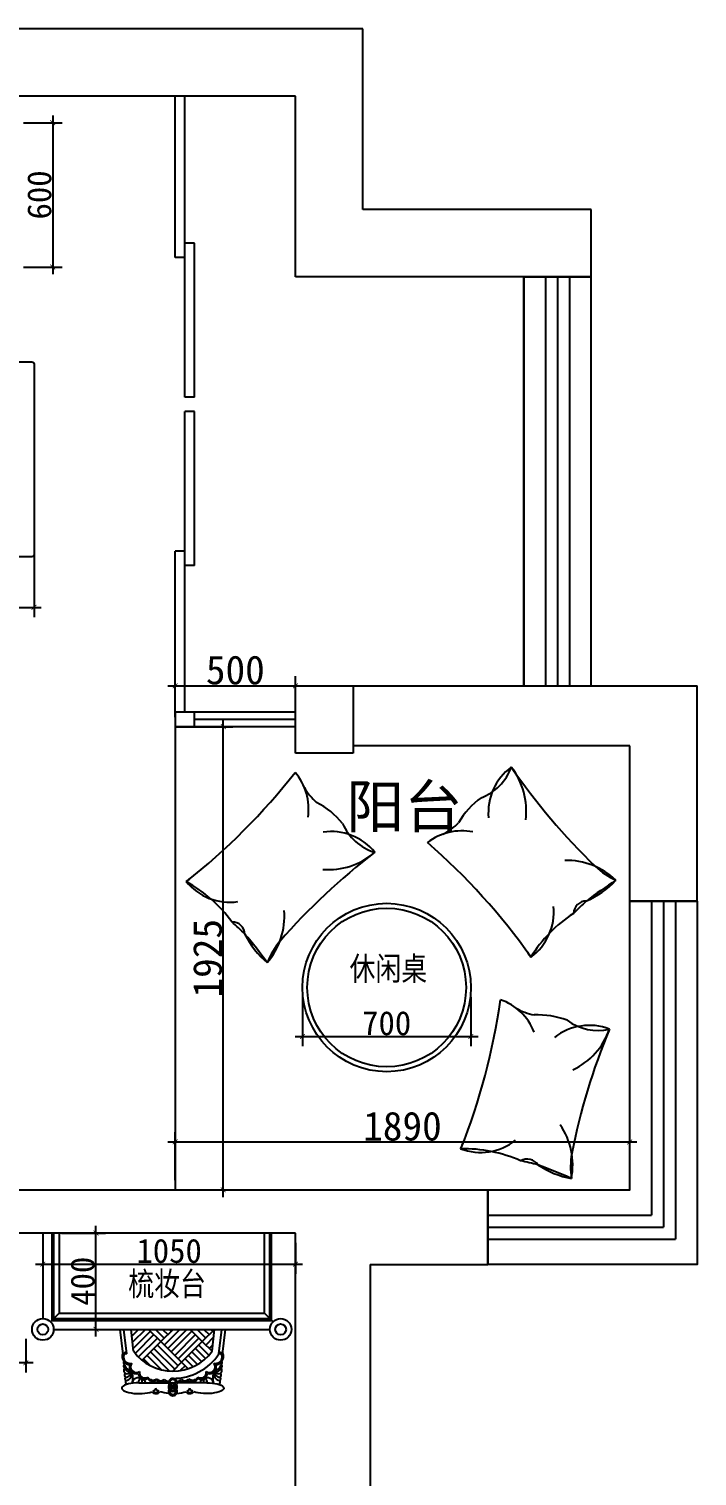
# Model space of a CAD drawing. Extents: x 13886 to 74789, y -750269 to -704302.
# Drawn here: x 65501 to 68279, y -740570 to -734556 of the extents above; entities that cross this region are included whole.
import ezdxf

# ---------------------------------------------------------------- set-up
doc = ezdxf.new("R2010")
doc.units = 0
doc.header["$LTSCALE"] = 10
doc.layers.get('0').update_dxf_attribs({"linetype": 'CONTINUOUS'})
doc.layers.get('DEFPOINTS').update_dxf_attribs({"linetype": 'CONTINUOUS'})
for name, color, linetype in [('__2', 30, 'CONTINUOUS'), ('__3', 250, 'CONTINUOUS'), ('___', 3, 'CONTINUOUS'), ('___0', 250, 'CONTINUOUS'), ('___1', 7, 'CONTINUOUS'), ('____', 45, 'CONTINUOUS'), ('____0', 250, 'CONTINUOUS'), ('________IFF-FURN-DETAIL', 252, 'CONTINUOUS')]:
    doc.layers.add(name, color=color, linetype=linetype)
doc.styles.add('DIM', font='arial.ttf')
doc.styles.add('DIM_FONT', font='TXT.shx', dxfattribs={"width": 0.8})
doc.styles.get("Standard").update_dxf_attribs({"font": 'NSimSun.ttf'})
doc.dimstyles.get("Standard").update_dxf_attribs({"dimtxt": 0.18, "dimasz": 0.18, "dimexe": 0.18, "dimexo": 0.0625, "dimgap": 0.09, "dimtad": 0, "dimtih": 1, "dimtoh": 1, "dimdec": 4, "dimzin": 0, "dimtxsty": 'STANDARD', "dimcen": 0.09, "dimazin": 3, "dimtfac": 1, "dimtdec": 4, "dimtofl": 0, "dimtmove": 0, "dimatfit": 3, "dimtolj": 1, "dimtzin": 0})

# ---------------------------------------------------------------- blocks, each defined once
blk = doc.blocks.new('_ARCHTICK')
at = {"color": 0, "linetype": 'BYBLOCK', "const_width": 0.15}
blk.add_lwpolyline([(-0.5, -0.5), (0.5, 0.5)], dxfattribs=at)
blk = doc.blocks.new('*D335')
at = {"layer": '___1', "color": 250, "ltscale": 60}
for p, q in [((66109.4, -737415.7), (66109.4, -737245.7)), ((66609.4, -737415.7), (66609.4, -737245.7)), ((66079.4, -737285.7), (66639.4, -737285.7))]:
    blk.add_line(p, q, dxfattribs=at)
at = {"layer": 'DEFPOINTS', "color": 0, "ltscale": 60}
for p in [(66609.4, -737285.7), (66109.4, -737455.7), (66609.4, -737455.7)]:
    blk.add_point(p, dxfattribs=at)
at = {"layer": '___1', "color": 250, "ltscale": 60, "xscale": 20, "yscale": 20, "zscale": 20, "rotation": 180}
blk.add_blockref('_ARCHTICK', (66109.4, -737285.7), dxfattribs=at)
at = {"layer": '___1', "color": 250, "ltscale": 60, "xscale": 20, "yscale": 20, "zscale": 20}
blk.add_blockref('_ARCHTICK', (66609.4, -737285.7), dxfattribs=at)
at = {"layer": '___1', "color": 3, "ltscale": 60, "insert": (66359.4, -737220.7), "char_height": 120, "attachment_point": 5}
blk.add_mtext('\\A1;500', dxfattribs=at)
blk = doc.blocks.new('*D336')
at = {"layer": '___1', "color": 250, "ltscale": 60}
for p, q in [((66079.4, -739181.7), (68029.4, -739181.7)), ((66109.4, -739340.7), (66109.4, -739141.7)), ((67999.4, -739340.7), (67999.4, -739141.7))]:
    blk.add_line(p, q, dxfattribs=at)
at = {"layer": 'DEFPOINTS', "color": 0, "ltscale": 60}
for p in [(67999.4, -739181.7), (66109.4, -739380.7), (67999.4, -739380.7)]:
    blk.add_point(p, dxfattribs=at)
at = {"layer": '___1', "color": 250, "ltscale": 60, "xscale": 20, "yscale": 20, "zscale": 20, "rotation": 180}
blk.add_blockref('_ARCHTICK', (66109.4, -739181.7), dxfattribs=at)
at = {"layer": '___1', "color": 250, "ltscale": 60, "xscale": 20, "yscale": 20, "zscale": 20}
blk.add_blockref('_ARCHTICK', (67999.4, -739181.7), dxfattribs=at)
at = {"layer": '___1', "color": 3, "ltscale": 60, "insert": (67054.4, -739116.7), "char_height": 120, "attachment_point": 5}
blk.add_mtext('\\A1;1890', dxfattribs=at)
blk = doc.blocks.new('*D337')
at = {"layer": '___1', "color": 250, "ltscale": 60}
for p, q in [((66309.4, -739410.7), (66309.4, -737425.7)), ((66149.4, -737455.7), (66349.4, -737455.7)), ((66149.4, -739380.7), (66349.4, -739380.7))]:
    blk.add_line(p, q, dxfattribs=at)
at = {"layer": 'DEFPOINTS', "color": 0, "ltscale": 60}
for p in [(66109.4, -737455.7), (66309.4, -737455.7), (66109.4, -739380.7)]:
    blk.add_point(p, dxfattribs=at)
at = {"layer": '___1', "color": 250, "ltscale": 60, "xscale": 20, "yscale": 20, "zscale": 20}
for p, rotation in [((66309.4, -737455.7), 90), ((66309.4, -739380.7), 270)]:
    blk.add_blockref('_ARCHTICK', p, dxfattribs=dict(at, rotation=rotation))
at = {"layer": '___1', "color": 3, "ltscale": 60, "insert": (66244.4, -738418.2), "char_height": 120, "attachment_point": 5, "rotation": 90}
blk.add_mtext('\\A1;1925', dxfattribs=at)
blk = doc.blocks.new('*D1934')
at = {"layer": '___1', "color": 250, "ltscale": 60}
for p, q in [((64288.4, -740000.7), (64288.4, -740140)), ((65488.4, -740000.7), (65488.4, -740140)), ((65518.4, -740100), (64258.4, -740100))]:
    blk.add_line(p, q, dxfattribs=at)
at = {"layer": 'DEFPOINTS', "color": 0, "ltscale": 60}
for p in [(64288.4, -739960.7), (65488.4, -739960.7), (64288.4, -740100)]:
    blk.add_point(p, dxfattribs=at)
at = {"layer": '___1', "color": 250, "ltscale": 60, "xscale": 20, "yscale": 20, "zscale": 20, "rotation": 180}
blk.add_blockref('_ARCHTICK', (64288.4, -740100), dxfattribs=at)
at = {"layer": '___1', "color": 250, "ltscale": 60, "xscale": 20, "yscale": 20, "zscale": 20}
blk.add_blockref('_ARCHTICK', (65488.4, -740100), dxfattribs=at)
at = {"layer": '___1', "color": 252, "ltscale": 60, "insert": (64888.4, -740045), "char_height": 100, "attachment_point": 5}
blk.add_mtext('\\A1;1200', dxfattribs=at)
blk = doc.blocks.new('*D1936')
at = {"layer": '___1', "color": 250, "ltscale": 60}
for p, q in [((65559, -739600.7), (65559, -739730)), ((66609.4, -739600.7), (66609.4, -739730)), ((65529, -739690), (66639.4, -739690))]:
    blk.add_line(p, q, dxfattribs=at)
at = {"layer": 'DEFPOINTS', "color": 0, "ltscale": 60}
for p in [(65559, -739560.7), (66609.4, -739560.7), (66609.4, -739690)]:
    blk.add_point(p, dxfattribs=at)
at = {"layer": '___1', "color": 250, "ltscale": 60, "xscale": 20, "yscale": 20, "zscale": 20, "rotation": 180}
blk.add_blockref('_ARCHTICK', (65559, -739690), dxfattribs=at)
at = {"layer": '___1', "color": 250, "ltscale": 60, "xscale": 20, "yscale": 20, "zscale": 20}
blk.add_blockref('_ARCHTICK', (66609.4, -739690), dxfattribs=at)
at = {"layer": '___1', "color": 252, "ltscale": 60, "insert": (66084.2, -739635), "char_height": 100, "attachment_point": 5}
blk.add_mtext('\\A1;1050', dxfattribs=at)
blk = doc.blocks.new('*D1937')
at = {"layer": '___1', "color": 250, "ltscale": 60}
for p, q in [((65780, -739990.7), (65780, -739530.7)), ((65636.5, -739560.7), (65820, -739560.7)), ((65644, -739960.7), (65820, -739960.7))]:
    blk.add_line(p, q, dxfattribs=at)
at = {"layer": 'DEFPOINTS', "color": 0, "ltscale": 60}
for p in [(65596.5, -739560.7), (65780, -739560.7), (65604, -739960.7)]:
    blk.add_point(p, dxfattribs=at)
at = {"layer": '___1', "color": 250, "ltscale": 60, "xscale": 20, "yscale": 20, "zscale": 20}
for p, rotation in [((65780, -739560.7), 90), ((65780, -739960.7), 270)]:
    blk.add_blockref('_ARCHTICK', p, dxfattribs=dict(at, rotation=rotation))
at = {"layer": '___1', "color": 252, "ltscale": 60, "insert": (65725, -739760.7), "char_height": 100, "attachment_point": 5, "rotation": 90}
blk.add_mtext('\\A1;400', dxfattribs=at)
blk = doc.blocks.new('*D1948')
at = {"layer": '___1', "color": 250, "ltscale": 60}
for p, q in [((64704.4, -736620), (64704.4, -737000)), ((65522.4, -736620), (65522.4, -737000)), ((64674.4, -736960), (65552.4, -736960))]:
    blk.add_line(p, q, dxfattribs=at)
at = {"layer": 'DEFPOINTS', "color": 0, "ltscale": 60}
for p in [(64704.4, -736580), (65522.4, -736580), (65522.4, -736960)]:
    blk.add_point(p, dxfattribs=at)
at = {"layer": '___1', "color": 250, "ltscale": 60, "xscale": 20, "yscale": 20, "zscale": 20, "rotation": 180}
blk.add_blockref('_ARCHTICK', (64704.4, -736960), dxfattribs=at)
at = {"layer": '___1', "color": 250, "ltscale": 60, "xscale": 20, "yscale": 20, "zscale": 20}
blk.add_blockref('_ARCHTICK', (65522.4, -736960), dxfattribs=at)
at = {"layer": '___1', "color": 252, "ltscale": 60, "insert": (65113.4, -736905), "char_height": 100, "attachment_point": 5}
blk.add_mtext('\\A1;820', dxfattribs=at)
blk = doc.blocks.new('*D1950')
at = {"layer": '___1', "color": 250, "ltscale": 60}
for p, q in [((65600, -734915.7), (65600, -735575.5)), ((65479.3, -734945.7), (65640, -734945.7)), ((65479.3, -735545.5), (65640, -735545.5))]:
    blk.add_line(p, q, dxfattribs=at)
at = {"layer": 'DEFPOINTS', "color": 0, "ltscale": 60}
for p in [(65439.3, -734945.7), (65439.3, -735545.5), (65600, -735545.5)]:
    blk.add_point(p, dxfattribs=at)
at = {"layer": '___1', "color": 250, "ltscale": 60, "xscale": 20, "yscale": 20, "zscale": 20}
for p, rotation in [((65600, -734945.7), 90), ((65600, -735545.5), 270)]:
    blk.add_blockref('_ARCHTICK', p, dxfattribs=dict(at, rotation=rotation))
at = {"layer": '___1', "color": 252, "ltscale": 60, "insert": (65545, -735245.6), "char_height": 100, "attachment_point": 5, "rotation": 90}
blk.add_mtext('\\A1;600', dxfattribs=at)
blk = doc.blocks.new('*D1955')
at = {"layer": '___1', "color": 250, "ltscale": 60}
for p, q in [((66638.8, -738579.8), (66638.8, -738783.7)), ((67338.8, -738579.8), (67338.8, -738783.7)), ((66608.8, -738743.7), (67368.8, -738743.7))]:
    blk.add_line(p, q, dxfattribs=at)
at = {"layer": 'DEFPOINTS', "color": 0, "ltscale": 60}
for p in [(66638.8, -738539.8), (67338.8, -738539.8), (67338.8, -738743.7)]:
    blk.add_point(p, dxfattribs=at)
at = {"layer": '___1', "color": 250, "ltscale": 60, "xscale": 20, "yscale": 20, "zscale": 20, "rotation": 180}
blk.add_blockref('_ARCHTICK', (66638.8, -738743.7), dxfattribs=at)
at = {"layer": '___1', "color": 250, "ltscale": 60, "xscale": 20, "yscale": 20, "zscale": 20}
blk.add_blockref('_ARCHTICK', (67338.8, -738743.7), dxfattribs=at)
at = {"layer": '___1', "color": 252, "ltscale": 60, "insert": (66988.8, -738688.7), "char_height": 100, "attachment_point": 5}
blk.add_mtext('\\A1;700', dxfattribs=at)

msp = doc.modelspace()

# ---------------------------------------------------------------- hatches: boundary and pattern name
at = {"layer": '___0'}
h = msp.add_hatch(dxfattribs=at)
h.set_pattern_fill('AR-PARQ1', color=256, scale=0.4, angle=225, style=0, double=1)
h.set_pattern_definition([(315, (-377761.78, -175677.89), (172.420918, -3e-14), [121.92, -121.92]), (315, (-377776.15, -175692.26), (172.420918, -3e-14), [121.92, -121.92]), (315, (-377790.51, -175706.62), (172.420918, -3e-14), [121.92, -121.92]), (315, (-377804.88, -175720.99), (172.420918, -3e-14), [121.92, -121.92]), (315, (-377819.25, -175735.36), (172.420918, -3e-14), [121.92, -121.92]), (315, (-377833.62, -175749.73), (172.420918, -3e-14), [121.92, -121.92]), (315, (-377847.99, -175764.1), (172.420918, -3e-14), [121.92, -121.92]), (225, (-377675.57, -175764.1), (-172.420918, 3e-14), [121.92, -121.92]), (225, (-377661.2, -175778.47), (-172.420918, 3e-14), [121.92, -121.92]), (225, (-377646.83, -175792.83), (-172.420918, 3e-14), [121.92, -121.92]), (225, (-377632.46, -175807.2), (-172.420918, 3e-14), [121.92, -121.92]), (225, (-377618.09, -175821.57), (-172.420918, 3e-14), [121.92, -121.92]), (225, (-377603.73, -175835.94), (-172.420918, 3e-14), [121.92, -121.92]), (225, (-377589.36, -175850.31), (-172.420918, 3e-14), [121.92, -121.92])])
edge = h.paths.add_edge_path()
edge.add_line((65926.1, -739960.7), (65936.6, -740051.7))
edge.add_ellipse((66099.6, -739933.1), major_axis=(-142.5, -142.5), ratio=1, start_angle=351.05398, end_angle=458.94602)
edge.add_line((66262.5, -740051.7), (66273.1, -739960.7))
edge.add_line((66273.1, -739960.7), (65926.1, -739960.7))

# ---------------------------------------------------------------- linework, layer by layer
at = {"ltscale": 60}
for p, q in [((66889.4, -734555.7), (53584.4, -734555.7)), ((66889.4, -735305.7), (66889.4, -734555.7)), ((66609.4, -734835.7), (57374.4, -734835.7)), ((66609.4, -735585.7), (66609.4, -734835.7)), ((67839.4, -735305.7), (66889.4, -735305.7)), ((67839.4, -735585.7), (67839.4, -735305.7)), ((67559.4, -735585.7), (66609.4, -735585.7)), ((67559.4, -735585.7), (67839.4, -735585.7)), ((66609.4, -737565.7), (66609.4, -737285.7)), ((66609.4, -737285.7), (66849.4, -737285.7)), ((66609.4, -737285.7), (68279.4, -737285.7)), ((66849.4, -737285.7), (66849.4, -737565.7)), ((68279.4, -738180.7), (68279.4, -737285.7)), ((66849.4, -737565.7), (66609.4, -737565.7)), ((67999.4, -737535.7), (66849.4, -737535.7)), ((67999.4, -738180.7), (67999.4, -737535.7)), ((68279.4, -738180.7), (67999.4, -738180.7)), ((61624.4, -739380.7), (67409.4, -739380.7)), ((67409.4, -739380.7), (67409.4, -739690.7)), ((66609.4, -739560.7), (61624.4, -739560.7)), ((66609.4, -740910.7), (66609.4, -739560.7)), ((66919.4, -739690.7), (67409.4, -739690.7)), ((66919.4, -739690.7), (66919.4, -740630.7))]:
    msp.add_line(p, q, dxfattribs=at)
msp.add_lwpolyline([(66189.4, -737395.7), (66109.4, -737395.7), (66109.4, -737455.7), (66189.4, -737455.7)], close=True, dxfattribs=at)
at = {"layer": '__3', "color": 250}
for p, q in [((65626.5, -739893.2), (65590.8, -739928.9)), ((66480.4, -739893.2), (66516.1, -739928.9))]:
    msp.add_line(p, q, dxfattribs=at)
for points in [[(65596.5, -739560.7), (65596.5, -739923.2), (66510.4, -739923.2), (66510.4, -739560.7)], [(65604, -739560.7), (65604, -739915.7), (66502.9, -739915.7), (66502.9, -739560.7)], [(65626.5, -739560.7), (65626.5, -739893.2), (66480.4, -739893.2), (66480.4, -739560.7)]]:
    msp.add_lwpolyline(points, dxfattribs=at)
for centre in [(65559, -739960.7), (66547.9, -739960.7)]:
    msp.add_circle(centre, 22.5, dxfattribs=at)
at = {"layer": '___', "ltscale": 60}
for p, q in [((67559.4, -737285.7), (67559.4, -735585.7)), ((67649.4, -735585.7), (67649.4, -737285.7)), ((67699.4, -735585.7), (67699.4, -737285.7)), ((67749.4, -735585.7), (67749.4, -737285.7)), ((68089.4, -738180.7), (68089.4, -739485.7)), ((68139.4, -738180.7), (68139.4, -739535.7)), ((68189.4, -738180.7), (68189.4, -739585.7)), ((67409.4, -739485.7), (68089.4, -739485.7)), ((67409.4, -739535.7), (68139.4, -739535.7)), ((67409.4, -739585.7), (68189.4, -739585.7))]:
    msp.add_line(p, q, dxfattribs=at)
msp.add_lwpolyline([(67559.4, -737285.7), (67839.4, -737285.7), (67839.4, -735585.7), (67559.4, -735585.7)], close=True, dxfattribs=at)
msp.add_lwpolyline([(68279.4, -739380.7), (68279.4, -739690.7), (67409.4, -739690.7), (67409.4, -739380.7), (67999.4, -739380.7), (67999.4, -738180.7), (68279.4, -738180.7), (68279.4, -739690.7), (67999.4, -739690.7)], dxfattribs=at)
at = {"layer": '___0'}
for p, q in [((65907.7, -740062.7), (65895.9, -739960.7)), ((66291.4, -740062.7), (66303.3, -739960.7))]:
    msp.add_line(p, q, dxfattribs=at)
for centre, radius, start, end in [((67307.3, -737552.2), 212.1, 290.36293, 340.28755), ((67644.5, -737812), 233.2, 126.17121, 185.49009), ((67275.4, -737805), 294, 352.48009, 38.04829), ((69747.5, -736081.7), 2720, 214.53671, 225.95265), ((64472.2, -735972.3), 2713.1, 308.35528, 321.92212), ((66431.1, -737797.6), 233.2, 351.5711, 40.68187), ((66839.4, -737602.3), 220, 208.76996, 229.77672), ((67586.5, -738030.7), 347, 126.29945, 149.54138), ((66536.9, -738078), 347, 39.23826, 62.48019), ((67000.5, -737774.6), 212.1, 203.30173, 253.22636), ((67126.9, -737704.3), 220, 295.83115, 316.83791), ((66758.3, -738124.8), 233.2, 39.11002, 98.4289), ((67301, -738122), 233.2, 78.63229, 127.74306), ((68594.2, -740136.3), 2720, 127.47552, 138.89146), ((66746.5, -737755.8), 294, 265.4189, 310.9871), ((65377.7, -739984.7), 2713.1, 35.41647, 48.98331), ((67738.1, -738305.8), 294, 46.07409, 91.64229), ((68094.1, -737774.7), 353.8, 227.79423, 244.54334), ((66347.5, -738321.1), 294, 126.65834, 130.9871), ((64878.6, -736376.2), 2144.1, 306.52374, 307.14148), ((66335.6, -737952.1), 233.2, 219.11002, 278.4289), ((65866.2, -738619.2), 594.7, 36.29291, 60.9757), ((69007.9, -739743.4), 1963.7, 122.87201, 127.25134), ((67672.4, -737840.5), 370.1, 293.367, 316.75635), ((66269.9, -738243.6), 294, 319.0129, 4.5811), ((67450.5, -738225.3), 233.2, 306.17121, 5.49009), ((68092.6, -738728.3), 594.7, 123.3541, 148.03689), ((69758.2, -740247.2), 2834.2, 133.17355, 134.67065), ((67819.1, -738233.9), 53.5, 89.88985, 177.58759), ((66346, -738320.8), 53.5, 2.82866, 90.5264), ((64434.7, -740360.5), 2834.2, 46.11236, 47.60946), ((64899.4, -739585.3), 1963.7, 35.81082, 40.19015), ((66731.3, -738154.1), 370.1, 206.30581, 229.69516), ((66818.6, -738571.8), 353.8, 140.73304, 157.48215), ((67819.6, -738232.4), 294, 213.71953, 218.04829), ((65801.9, -739599.6), 2144.1, 33.58493, 34.20267), ((64775.7, -738209.2), 2713.1, 338.35528, 351.92212), ((67384.8, -738810.5), 233.2, 21.5711, 70.68187), ((67640.7, -738437.2), 220, 238.76996, 259.77672), ((67616.7, -739000.5), 347, 69.23826, 92.48019), ((67831.8, -738930.3), 233.2, 69.11002, 128.4289), ((67866.4, -738506), 212.1, 233.30173, 283.22636), ((70427.4, -739754.4), 2720, 157.47552, 168.89146), ((67637, -738616.6), 294, 295.4189, 340.9871), ((67468.2, -739277.3), 294, 349.0129, 34.5811), ((67379.4, -738992.1), 233.2, 249.11002, 308.4289), ((65329.6, -738355.8), 2144.1, 336.52374, 337.14148), ((67574.2, -739305.7), 294, 156.65834, 160.9871), ((67306.4, -739804.6), 594.7, 66.29291, 90.9757), ((67572.7, -739306.2), 53.5, 32.82866, 120.5264), ((68107.5, -739287.3), 353.8, 170.73304, 187.48215), ((66937.3, -742028.2), 2834.2, 76.11236, 77.60946), ((66952.2, -741124.6), 1963.7, 65.81082, 70.19015), ((67823, -738969.2), 370.1, 236.30581, 259.69516), ((65905.2, -740073.6), 16.3, 190.90366, 192.1327), ((65905.2, -740073.6), 16.3, 83.17563, 140.21751), ((65905.2, -740073.6), 11.3, 76.99971, 192.1327), ((65922.6, -740073.8), 28.5, 184.53398, 283.24878), ((65922.6, -740073.8), 33.5, 218.41019, 266.3156), ((66099.6, -739933.1), 231.5, 270, 325.95822), ((66276.6, -740073.8), 28.5, 256.75122, 355.46602), ((66276.6, -740073.8), 33.5, 273.6844, 321.58981), ((66294, -740073.6), 11.3, 347.8673, 103.00029), ((66294, -740073.6), 16.3, 39.78249, 96.82437), ((66294, -740073.6), 16.3, 347.8673, 349.09634), ((65949.5, -740084.9), 56.1, 202.61429, 246.23516), ((65920.8, -740114.8), 22.2, 195.24593, 285.9332), ((65910, -740124.7), 20.5, 247.12229, 325.72671), ((65904.2, -740136.4), 22.9, 269.05265, 359.71242), ((65899.4, -740145.1), 28.9, 282.23138, 17.87), ((65947.8, -740116.3), 28.9, 161.55217, 285.65223), ((65947.8, -740116.3), 23.9, 141.59051, 302.42741), ((65871.8, -740163.9), 61.7, 340.53103, 26.72251), ((65983, -740140.1), 27.7, 188.28115, 293.16126), ((65983, -740140.1), 22.7, 170.75614, 303.30243), ((66017.3, -740146.5), 25.2, 209.94005, 308.77994), ((66181.8, -740146.5), 25.2, 231.22006, 330.05995), ((66216.1, -740140.1), 22.7, 236.69757, 9.24386), ((66216.1, -740140.1), 27.7, 246.83874, 351.71885), ((66251.4, -740116.3), 23.9, 237.57259, 38.40949), ((66251.4, -740116.3), 28.9, 254.34777, 18.44783), ((66327.3, -740163.9), 61.7, 153.27749, 199.46897), ((66299.8, -740145.1), 28.9, 162.13, 257.76862), ((66294.9, -740136.4), 22.9, 180.28758, 270.94735), ((66249.6, -740084.9), 56.1, 293.76484, 337.38571), ((66278.3, -740114.8), 22.2, 254.0668, 344.75407), ((66289.2, -740124.7), 20.5, 214.27329, 292.87771), ((65957.6, -740189.7), 28.1, 64.9528, 169.22843), ((65970.5, -740177.4), 13.2, 94.59624, 203.17863), ((66035.3, -740163.6), 65.9, 180.62974, 196.77978), ((65952.4, -740198.5), 38.2, 24.5931, 63.50942), ((66017.3, -740146.5), 30.2, 219.17532, 299.50579), ((66029, -740205.1), 17.5, 226.11337, 313.88663), ((66048.8, -740155.6), 23.9, 226.15044, 307.2288), ((66048.8, -740155.6), 18.9, 214.10511, 320.94099), ((66082.7, -740152.9), 29.2, 228.06421, 267.7099), ((66082.7, -740152.9), 24.2, 217.12289, 269.26179), ((66099.6, -740182.6), 18, 227.6631, 210), ((66099.6, -740200.6), 18, 47.6631, 312.3369), ((66099.6, -740200.6), 18, 150, 210), ((66099.6, -740218.6), 18, 332.10625, 207.89375), ((66099.6, -740182.6), 13, 223.81306, 201.16845), ((66099.6, -740200.6), 13, 43.81306, 316.18694), ((66099.6, -740200.6), 13, 158.83155, 201.16845), ((66099.6, -740218.6), 13, 158.83155, 136.18694), ((66099.6, -740200.6), 13, 338.83155, 21.16845), ((66099.6, -740200.6), 18, 330, 30), ((66116.4, -740152.9), 24.2, 270.73821, 322.87711), ((66116.4, -740152.9), 29.2, 272.2901, 311.93579), ((66150.4, -740155.6), 18.9, 219.05901, 325.89489), ((66150.4, -740155.6), 23.9, 232.7712, 313.84956), ((66170.1, -740205.1), 17.5, 226.11337, 313.88663), ((66181.8, -740146.5), 30.2, 240.49421, 320.82468), ((66246.7, -740198.5), 38.2, 116.49058, 155.4069), ((66163.8, -740163.6), 65.9, 343.22022, 359.37026), ((66241.6, -740189.7), 28.1, 10.77157, 115.0472), ((66228.6, -740177.4), 13.2, 336.82137, 85.40376)]:
    msp.add_arc(centre, radius, start, end, dxfattribs=at)
for centre, end_param in [((65958.4, -740205.1), 3.141593), ((66099.6, -740205.1), 3.141592)]:
    msp.add_ellipse(centre, major_axis=(-70.6, 0), ratio=0.318785, start_param=2.546536, end_param=end_param, dxfattribs=at)
at = {"layer": '___0', "extrusion": (0, 0, -1)}
for centre, end_param in [((66099.6, -740205.1), 3.141592), ((66240.7, -740205.1), 3.141593)]:
    msp.add_ellipse(centre, major_axis=(70.6, 0), ratio=0.318785, start_param=2.546536, end_param=end_param, dxfattribs=at)
at = {"layer": '____', "ltscale": 60}
for p, q in [((66109.4, -735505.7), (66109.4, -734835.7)), ((66149.4, -736085.7), (66149.4, -734835.7)), ((66189.4, -735445.7), (66149.4, -735445.7)), ((66189.4, -736085.7), (66189.4, -735445.7)), ((66149.4, -735505.7), (66109.4, -735505.7)), ((66189.4, -736085.7), (66149.4, -736085.7)), ((66149.4, -737395.7), (66149.4, -736145.7)), ((66189.4, -736145.7), (66149.4, -736145.7)), ((66189.4, -736785.7), (66189.4, -736145.7)), ((66109.4, -737395.7), (66109.4, -736725.7)), ((66149.4, -736725.7), (66109.4, -736725.7)), ((66189.4, -736785.7), (66149.4, -736785.7)), ((66609.4, -737395.7), (66109.4, -737395.7)), ((66109.4, -737395.7), (66109.4, -737455.7)), ((66609.4, -737425.7), (66189.4, -737425.7)), ((66609.4, -737455.7), (66109.4, -737455.7)), ((66109.4, -737455.7), (66109.4, -739380.7)), ((65892.7, -740063.2), (65880.8, -739960.7)), ((65936.6, -740051.7), (65926.1, -739960.7)), ((66262.5, -740051.7), (66273.1, -739960.7)), ((66306.5, -740063.2), (66318.4, -739960.7)), ((65958.4, -740182.6), (66081.6, -740182.6)), ((66240.7, -740182.6), (66117.6, -740182.6))]:
    msp.add_line(p, q, dxfattribs=at)
msp.add_lwpolyline([(64704.4, -736705.5), (64704.4, -735984, -0.414214), (64722.4, -735966), (64758.4, -735966), (64798.5, -735966), (64798.5, -735894.7), (65432.4, -735894.7), (65432.4, -735939.7), (65513.4, -735939.7, -0.414214), (65522.4, -735948.7), (65522.4, -736740.8, -0.414214), (65513.4, -736749.8), (65432.4, -736749.8), (65432.4, -736794.7), (64798.5, -736794.7), (64798.5, -736723.5), (64758.4, -736723.5), (64722.4, -736723.5, -0.414214)], format="xyb", close=True, dxfattribs=at)
for points in [[(65559, -739560.7), (65559, -739915.7)], [(66609.4, -739915.7), (66609.4, -739560.7)], [(65604, -739960.7), (66502.9, -739960.7)]]:
    msp.add_lwpolyline(points, dxfattribs=at)
for centre, radius in [((66988.8, -738539.8), 350), ((65559, -739960.7), 45), ((66547.9, -739960.7), 45)]:
    msp.add_circle(centre, radius, dxfattribs=at)
for centre, radius, start, end in [((65922.6, -740073.8), 33.5, 154.85484, 218.41019), ((65903, -740099.8), 8.51, 142.02331, 231.24172), ((66099.6, -739933.1), 201.5, 216.05398, 323.94602), ((66296.1, -740099.8), 8.51, 308.75828, 37.97669), ((66276.6, -740073.8), 33.5, 321.58981, 25.14516), ((65903.7, -740113), 8.85, 132.4046, 240.86043), ((65910.9, -740130.9), 15.4, 138.40166, 234.86337), ((65906.6, -740151), 8.76, 121.45043, 251.8146), ((65908.7, -740165.9), 8.14, 126.44957, 246.81546), ((66290.4, -740165.9), 8.14, 293.18454, 53.55043), ((66292.5, -740151), 8.76, 288.1854, 58.54957), ((66288.2, -740130.9), 15.4, 305.13663, 41.59834), ((66295.5, -740113), 8.85, 299.13957, 47.5954), ((65912.5, -740180.7), 10.2, 133.39739, 239.86764), ((66029, -740205.1), 22.5, 220.6877, 319.3123), ((66170.1, -740205.1), 22.5, 220.6877, 319.3123), ((66286.7, -740180.7), 10.2, 300.13236, 46.60261), ((66099.6, -740218.6), 18, 207.89375, 332.10625)]:
    msp.add_arc(centre, radius, start, end, dxfattribs=at)
for centre, major_axis, start_param, end_param in [((65958.4, -740205.1), (70.6, 0), 1.570796, 5.573049), ((66099.6, -740205.1), (-70.6, 0), 1.798148, 2.431456)]:
    msp.add_ellipse(centre, major_axis=major_axis, ratio=0.318785, start_param=start_param, end_param=end_param, dxfattribs=at)
at = {"layer": '____', "ltscale": 60, "extrusion": (0, 0, -1)}
for centre, start_param in [((66099.6, -740205.1), 1.798148), ((66240.7, -740205.1), -1.570796)]:
    msp.add_ellipse(centre, major_axis=(70.6, 0), ratio=0.318785, start_param=start_param, end_param=2.431456, dxfattribs=at)
at = {"layer": '____0'}
msp.add_circle((66988.8, -738539.8), 330, dxfattribs=at)

# ---------------------------------------------------------------- texts
at = {"layer": '__2', "char_height": 98.633, "attachment_point": 1, "style": 'DIM_FONT'}
for s, insert in [('{\\fSimSun|b0|i0|c134|p2;休闲桌}', (66834.3, -738411.9)), ('{\\fSimSun|b0|i0|c134|p2;梳妆台}', (65914.3, -739721.9))]:
    msp.add_mtext(s, dxfattribs=dict(at, insert=insert))
at = {"layer": '________IFF-FURN-DETAIL', "insert": (66820.5, -737698.9), "char_height": 241.613, "attachment_point": 1, "style": 'DIM'}
msp.add_mtext('{\\fNSimSun|b0|i0|c134|p49;\\H0.7333x;阳台}', dxfattribs=at)

# ---------------------------------------------------------------- dimensions: what is measured, and where the dimension line sits
at = {"layer": '___1', "ltscale": 60}
for base, p1, p2, override, picture, middle in [((65600, -735545.5), (65439.3, -734945.7), (65439.3, -735545.5), {"dimtxt": 100, "dimasz": 20, "dimexe": 40, "dimexo": 40, "dimgap": 5, "dimtad": 1, "dimtih": 0, "dimtoh": 0, "dimdec": 0, "dimrnd": 5, "dimblk1": 'ARCHTICK', "dimblk2": 'ARCHTICK', "dimsah": 1, "dimdle": 30, "dimclrd": 250, "dimclre": 250, "dimclrt": 252, "dimtdec": 0, "dimtmove": 1, "dimldrblk": 'ARCHTICK', "dimfxl": 15, "dimarcsym": 1}, '*D1950', (65545, -735245.6)), ((66309.4, -737455.7), (66109.4, -739380.7), (66109.4, -737455.7), {"dimtxt": 120, "dimasz": 20, "dimexe": 40, "dimexo": 40, "dimgap": 5, "dimtad": 1, "dimtih": 0, "dimtoh": 0, "dimdec": 0, "dimrnd": 5, "dimblk1": 'ARCHTICK', "dimblk2": 'ARCHTICK', "dimsah": 1, "dimdle": 30, "dimclrd": 250, "dimclre": 250, "dimclrt": 3, "dimtdec": 0, "dimtmove": 1, "dimldrblk": 'ARCHTICK', "dimfxl": 15, "dimarcsym": 1}, '*D337', (66244.4, -738418.2)), ((65780, -739560.7), (65604, -739960.7), (65596.5, -739560.7), {"dimtxt": 100, "dimasz": 20, "dimexe": 40, "dimexo": 40, "dimgap": 5, "dimtad": 1, "dimtih": 0, "dimtoh": 0, "dimdec": 0, "dimrnd": 5, "dimblk1": 'ARCHTICK', "dimblk2": 'ARCHTICK', "dimsah": 1, "dimdle": 30, "dimclrd": 250, "dimclre": 250, "dimclrt": 252, "dimtdec": 0, "dimtmove": 1, "dimldrblk": 'ARCHTICK', "dimfxl": 15, "dimarcsym": 1}, '*D1937', (65725, -739760.7))]:
    dim = msp.add_linear_dim(base=base, p1=p1, p2=p2, angle=90, dimstyle='STANDARD', override=override, dxfattribs=at)
    dim.commit()
    dim.dimension.update_dxf_attribs({"geometry": picture, "text_midpoint": middle})
for base, p1, p2, override, picture, middle in [((65522.4, -736960), (64704.4, -736580), (65522.4, -736580), {"dimtxt": 100, "dimasz": 20, "dimexe": 40, "dimexo": 40, "dimgap": 5, "dimtad": 1, "dimtih": 0, "dimtoh": 0, "dimdec": 0, "dimrnd": 5, "dimblk1": 'ARCHTICK', "dimblk2": 'ARCHTICK', "dimsah": 1, "dimdle": 30, "dimclrd": 250, "dimclre": 250, "dimclrt": 252, "dimtdec": 0, "dimtmove": 1, "dimldrblk": 'ARCHTICK', "dimfxl": 15, "dimarcsym": 1}, '*D1948', (65113.4, -736905)), ((66609.4, -737285.7), (66109.4, -737455.7), (66609.4, -737455.7), {"dimtxt": 120, "dimasz": 20, "dimexe": 40, "dimexo": 40, "dimgap": 5, "dimtad": 1, "dimtih": 0, "dimtoh": 0, "dimdec": 0, "dimrnd": 5, "dimblk1": 'ARCHTICK', "dimblk2": 'ARCHTICK', "dimsah": 1, "dimdle": 30, "dimclrd": 250, "dimclre": 250, "dimclrt": 3, "dimtdec": 0, "dimtmove": 1, "dimldrblk": 'ARCHTICK', "dimfxl": 15, "dimarcsym": 1}, '*D335', (66359.4, -737220.7)), ((67338.8, -738743.7), (66638.8, -738539.8), (67338.8, -738539.8), {"dimtxt": 100, "dimasz": 20, "dimexe": 40, "dimexo": 40, "dimgap": 5, "dimtad": 1, "dimtih": 0, "dimtoh": 0, "dimdec": 0, "dimrnd": 5, "dimblk1": 'ARCHTICK', "dimblk2": 'ARCHTICK', "dimsah": 1, "dimdle": 30, "dimclrd": 250, "dimclre": 250, "dimclrt": 252, "dimtdec": 0, "dimtmove": 1, "dimldrblk": 'ARCHTICK', "dimfxl": 15, "dimarcsym": 1}, '*D1955', (66988.8, -738688.7)), ((67999.4, -739181.7), (66109.4, -739380.7), (67999.4, -739380.7), {"dimtxt": 120, "dimasz": 20, "dimexe": 40, "dimexo": 40, "dimgap": 5, "dimtad": 1, "dimtih": 0, "dimtoh": 0, "dimdec": 0, "dimrnd": 5, "dimblk1": 'ARCHTICK', "dimblk2": 'ARCHTICK', "dimsah": 1, "dimdle": 30, "dimclrd": 250, "dimclre": 250, "dimclrt": 3, "dimtdec": 0, "dimtmove": 1, "dimldrblk": 'ARCHTICK', "dimfxl": 15, "dimarcsym": 1}, '*D336', (67054.4, -739116.7)), ((66609.4, -739690), (65559, -739560.7), (66609.4, -739560.7), {"dimtxt": 100, "dimasz": 20, "dimexe": 40, "dimexo": 40, "dimgap": 5, "dimtad": 1, "dimtih": 0, "dimtoh": 0, "dimdec": 0, "dimrnd": 5, "dimblk1": 'ARCHTICK', "dimblk2": 'ARCHTICK', "dimsah": 1, "dimdle": 30, "dimclrd": 250, "dimclre": 250, "dimclrt": 252, "dimtdec": 0, "dimtmove": 1, "dimldrblk": 'ARCHTICK', "dimfxl": 15, "dimarcsym": 1}, '*D1936', (66084.2, -739635)), ((64288.4, -740100), (65488.4, -739960.7), (64288.4, -739960.7), {"dimtxt": 100, "dimasz": 20, "dimexe": 40, "dimexo": 40, "dimgap": 5, "dimtad": 1, "dimtih": 0, "dimtoh": 0, "dimdec": 0, "dimrnd": 5, "dimblk1": 'ARCHTICK', "dimblk2": 'ARCHTICK', "dimsah": 1, "dimdle": 30, "dimclrd": 250, "dimclre": 250, "dimclrt": 252, "dimtdec": 0, "dimtmove": 1, "dimldrblk": 'ARCHTICK', "dimfxl": 15, "dimarcsym": 1}, '*D1934', (64888.4, -740045))]:
    dim = msp.add_linear_dim(base=base, p1=p1, p2=p2, dimstyle='STANDARD', override=override, dxfattribs=at)
    dim.commit()
    dim.dimension.update_dxf_attribs({"geometry": picture, "text_midpoint": middle})

doc.saveas('drawing.dxf')
